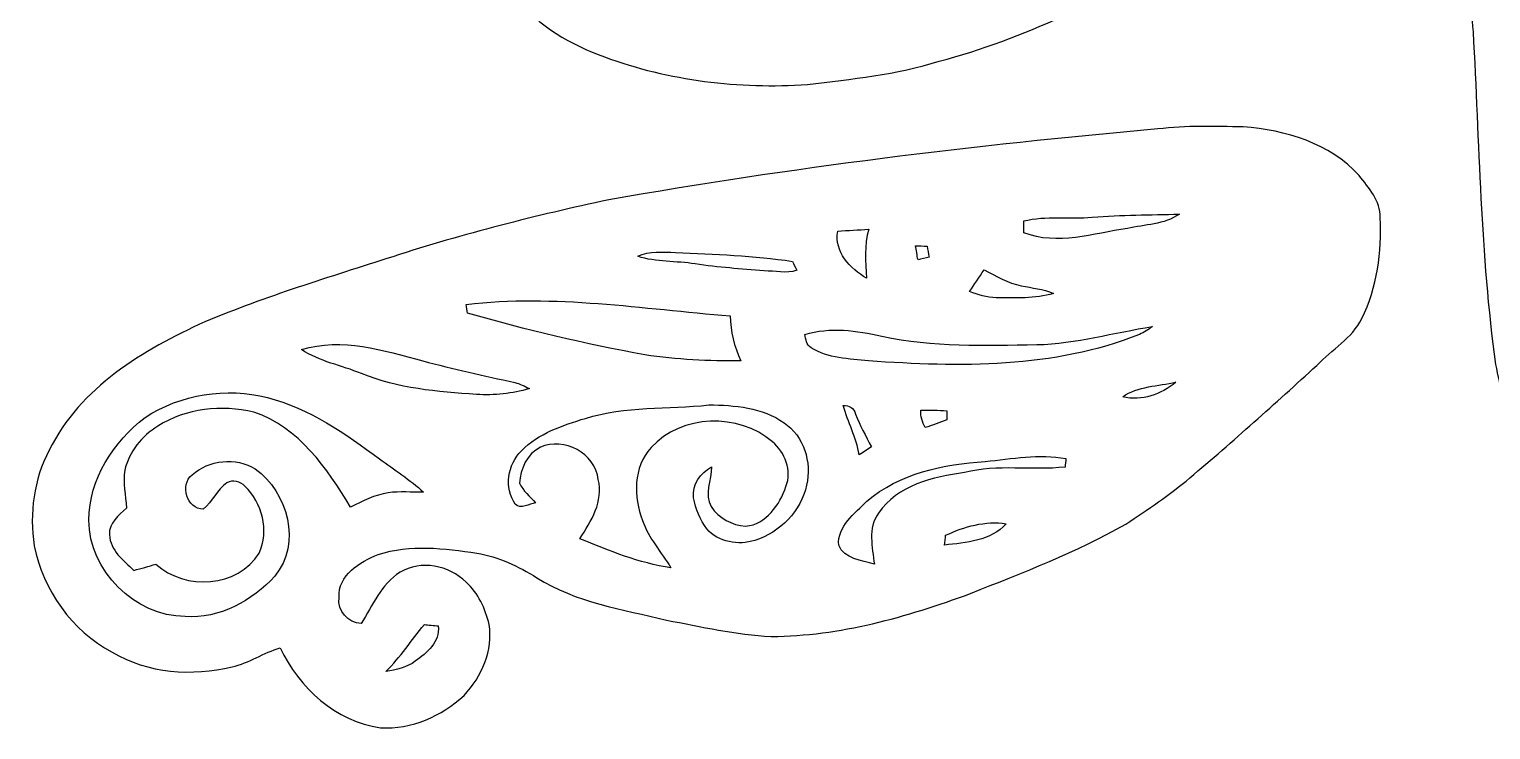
# Model space of a CAD drawing. Header units: centimetres. Extents: x -13.8 to 14, y -8.1 to 8.2.
# Drawn here: x -13.81 to 0.18, y -8.15 to -1.44 of the extents above; entities that cross this region are included whole.
import ezdxf

# ---------------------------------------------------------------- set-up
doc = ezdxf.new("R2010")
doc.units = ezdxf.units.CM
doc.header["$MEASUREMENT"] = 0
doc.layers.add('Camada 1', color=7, linetype='Continuous')

msp = doc.modelspace()

# ---------------------------------------------------------------- linework, layer by layer
at = {"layer": 'Camada 1', "color": 156}
for points, knots in [([(-2.73614, 7.65562), (-2.72133, 7.88423), (-2.55235, 8.09941), (-2.32657, 8.15093), (-2.32657, 8.15093), (-2.18122, 8.16856), (-2.01507, 8.15022), (-1.90394, 8.0458), (-1.90394, 8.0458), (-1.84502, 7.9957), (-1.78929, 7.93467), (-1.70885, 7.92162), (-1.70885, 7.92162), (-1.45062, 7.86024), (-1.22273, 7.7163), (-1.00999, 7.5632), (-1.00999, 7.5632), (-0.69673, 7.32788), (-0.40464, 7.05767), (-0.18274, 6.73276), (-0.18274, 6.73276), (0.09842, 6.32142), (0.31467, 5.86846), (0.49564, 5.4049), (0.49564, 5.4049), (0.54926, 5.27897), (0.5595, 5.12903), (0.6618, 5.02813), (0.6618, 5.02813), (0.72777, 5.18865), (0.76799, 5.35798), (0.83185, 5.51885), (0.83185, 5.51885), (0.96943, 5.82329), (1.09855, 6.13304), (1.27175, 6.41914), (1.27175, 6.41914), (1.391, 6.59377), (1.48978, 6.7832), (1.62806, 6.94443), (1.62806, 6.94443), (1.92617, 7.27216), (2.2606, 7.57307), (2.64865, 7.79039), (2.64865, 7.79039), (2.77636, 7.86518), (2.92169, 7.89515), (3.06, 7.94314), (3.06, 7.94314), (3.18593, 8.02251), (3.2893, 8.17104), (3.45546, 8.15763), (3.45546, 8.15763), (3.65478, 8.1795), (3.84632, 8.06802), (3.9497, 7.90187), (3.9497, 7.90187), (4.03577, 7.74135), (4.03577, 7.53426), (3.94935, 7.37376), (3.94935, 7.37376), (3.85339, 7.23299), (3.69464, 7.14092), (3.52777, 7.11234), (3.52777, 7.11234), (3.33869, 7.1127), (3.18099, 7.2337), (3.05576, 7.36353), (3.05576, 7.36353), (2.83104, 7.32579), (2.62643, 7.2143), (2.44264, 7.08377), (2.44264, 7.08377), (2.18086, 6.89645), (2.01471, 6.61387), (1.82068, 6.3641), (1.82068, 6.3641), (1.62524, 6.11399), (1.53599, 5.80495), (1.39664, 5.5245), (1.39664, 5.5245), (1.32257, 5.34282), (1.23437, 5.16361), (1.20438, 4.9678), (1.20438, 4.9678), (1.45591, 4.92865), (1.68485, 4.72334), (1.7085, 4.46334), (1.7085, 4.46334), (1.74166, 4.29753), (1.64994, 4.14406), (1.62277, 3.98426), (1.62277, 3.98426), (1.79069, 4.02449), (1.9371, 4.11973), (2.09373, 4.18782), (2.09373, 4.18782), (3.18028, 4.66653), (4.29331, 5.08282), (5.40666, 5.49416), (5.40666, 5.49416), (6.14539, 5.7492), (6.87809, 6.02473), (7.6334, 6.22864), (7.6334, 6.22864), (8.67092, 6.5105), (9.73313, 6.68901), (10.79465, 6.85305), (10.79465, 6.85305), (11.2268, 6.90209), (11.66566, 6.94901), (12.09957, 6.88798), (12.09957, 6.88798), (12.64214, 6.84106), (13.2027, 6.61), (13.52549, 6.15385), (13.52549, 6.15385), (13.73928, 5.86951), (13.82182, 5.49733), (13.77385, 5.14667), (13.77385, 5.14667), (13.72481, 4.71311), (13.46729, 4.31375), (13.10252, 4.07704), (13.10252, 4.07704), (12.93424, 3.95498), (12.7314, 3.8996), (12.53596, 3.83857), (12.53596, 3.83857), (12.38849, 3.7867), (12.23186, 3.83928), (12.08017, 3.82093), (12.08017, 3.82093), (12.08088, 3.63855), (12.09674, 3.44981), (12.02937, 3.27554), (12.02937, 3.27554), (11.92213, 2.99225), (11.72879, 2.71144), (11.43105, 2.60843), (11.43105, 2.60843), (11.14743, 2.49166), (10.80523, 2.51178), (10.54559, 2.67899), (10.54559, 2.67899), (10.24924, 2.8508), (10.09826, 3.2452), (10.23408, 3.56588), (10.23408, 3.56588), (10.32262, 3.80858), (10.61614, 3.98251), (10.86731, 3.88761), (10.86731, 3.88761), (11.04511, 3.84668), (11.1707, 3.69429), (11.34955, 3.65936), (11.34955, 3.65936), (11.3993, 3.77013), (11.4374, 3.91018), (11.35379, 4.01567), (11.35379, 4.01567), (11.25361, 4.13525), (11.08392, 4.16984), (10.9354, 4.17371), (10.9354, 4.17371), (10.71245, 4.14901), (10.50361, 4.05448), (10.31309, 3.94053), (10.31309, 3.94053), (10.1025, 3.80471), (9.88413, 3.66465), (9.73842, 3.45581), (9.73842, 3.45581), (9.66082, 3.35385), (9.59979, 3.24097), (9.52782, 3.13548), (9.52782, 3.13548), (9.33167, 2.84514), (9.05932, 2.62042), (8.81238, 2.37559), (8.81238, 2.37559), (9.03886, 2.35126), (9.26287, 2.39783), (9.48901, 2.40417), (9.48901, 2.40417), (10.02875, 2.46133), (10.57451, 2.40736), (11.10721, 2.31174), (11.10721, 2.31174), (11.67977, 2.17628), (12.26219, 1.92369), (12.62909, 1.44426), (12.62909, 1.44426), (13.02208, 0.93451), (13.00973, 0.16651), (12.61533, -0.33796), (12.61533, -0.33796), (12.32992, -0.69427), (11.82722, -0.87488), (11.38519, -0.74329), (11.38519, -0.74329), (11.10896, -0.67909), (10.87825, -0.50623), (10.67505, -0.31608), (10.67505, -0.31608), (10.62214, -0.47907), (10.6553, -0.65687), (10.59039, -0.81738), (10.59039, -0.81738), (10.4708, -1.18004), (10.16635, -1.44885), (9.82627, -1.60338), (9.82627, -1.60338), (9.17222, -1.90641), (8.43879, -1.99989), (7.72371, -1.9759), (7.72371, -1.9759), (7.15573, -1.92829), (6.59058, -1.82457), (6.04872, -1.64429), (6.04872, -1.64429), (5.32129, -1.41534), (4.64609, -1.05197), (3.99661, -0.65758), (3.99661, -0.65758), (3.07128, -0.09735), (2.21402, 0.56444), (1.35995, 1.22555), (1.35995, 1.22555), (1.2954, 1.0354), (1.33809, 0.83185), (1.32432, 0.63534), (1.32432, 0.63534), (1.30352, 0.27128), (1.34902, -0.09489), (1.30422, -0.45826), (1.30422, -0.45826), (1.28551, -0.68967), (1.30915, -0.92251), (1.28798, -1.15393), (1.28798, -1.15393), (1.25236, -1.41427), (1.28834, -1.67852), (1.24741, -1.93852), (1.24741, -1.93852), (1.24566, -2.45392), (1.19415, -2.96686), (1.17897, -3.48156), (1.17897, -3.48156), (1.15147, -3.7458), (1.14017, -4.01143), (1.10418, -4.2746), (1.10418, -4.2746), (1.06856, -4.60375), (1.03292, -4.94805), (0.8643, -5.2405), (0.8643, -5.2405), (0.77927, -5.39255), (0.55209, -5.40526), (0.44662, -5.26908), (0.44662, -5.26908), (0.31784, -5.08776), (0.27374, -4.86197), (0.2293, -4.64819), (0.2293, -4.64819), (0.08254, -3.59233), (0.07372, -2.52448), (0.0141, -1.46261), (0.0141, -1.46261), (-0.02046, -1.19627), (0.02151, -0.92638), (-0.01834, -0.66004), (-0.01834, -0.66004), (-0.04409, -0.03033), (0.00669, 0.60218), (-0.06314, 1.23013), (-0.06314, 1.23013), (-0.95215, 0.54539), (-1.84043, -0.14746), (-2.80987, -0.71754), (-2.80987, -0.71754), (-3.52602, -1.15076), (-4.28378, -1.53353), (-5.09763, -1.74378), (-5.09763, -1.74378), (-5.50474, -1.87749), (-5.93478, -1.91311), (-6.35776, -1.96778), (-6.35776, -1.96778), (-7.01392, -2.01188), (-7.68103, -1.93111), (-8.2998, -1.7039), (-8.2998, -1.7039), (-8.61907, -1.58574), (-8.93867, -1.41639), (-9.13835, -1.13064), (-9.13835, -1.13064), (-9.31474, -0.90204), (-9.36412, -0.60607), (-9.37824, -0.3249), (-9.37824, -0.3249), (-9.50066, -0.38347), (-9.57932, -0.49988), (-9.69433, -0.56868), (-9.69433, -0.56868), (-9.91799, -0.7066), (-10.17975, -0.79021), (-10.44328, -0.7888), (-10.44328, -0.7888), (-10.65706, -0.7553), (-10.88637, -0.7246), (-11.05993, -0.58349), (-11.05993, -0.58349), (-11.31992, -0.40852), (-11.49949, -0.13017), (-11.57569, 0.1718), (-11.57569, 0.1718), (-11.72245, 0.67062), (-11.57181, 1.24107), (-11.20175, 1.60584), (-11.20175, 1.60584), (-10.93047, 1.88701), (-10.57345, 2.06409), (-10.21397, 2.20486), (-10.21397, 2.20486), (-9.47526, 2.43628), (-8.68644, 2.46556), (-7.92091, 2.38407), (-7.92091, 2.38407), (-7.79215, 2.36466), (-7.66163, 2.36855), (-7.5318, 2.37243), (-7.5318, 2.37243), (-7.79568, 2.66347), (-8.12058, 2.90476), (-8.31638, 3.25296), (-8.31638, 3.25296), (-8.51358, 3.61631), (-8.86036, 3.86961), (-9.22443, 4.04847), (-9.22443, 4.04847), (-9.40752, 4.12855), (-9.61248, 4.21462), (-9.81427, 4.1522), (-9.81427, 4.1522), (-9.93986, 4.12009), (-10.09368, 4.05165), (-10.10884, 3.90489), (-10.10884, 3.90489), (-10.13248, 3.80683), (-10.08626, 3.71615), (-10.027, 3.64172), (-10.027, 3.64172), (-9.84037, 3.73839), (-9.67245, 3.89502), (-9.45409, 3.91159), (-9.45409, 3.91159), (-9.21526, 3.92077), (-9.00076, 3.7458), (-8.93056, 3.52212), (-8.93056, 3.52212), (-8.82015, 3.24767), (-8.94891, 2.9284), (-9.16552, 2.7453), (-9.16552, 2.7453), (-9.51794, 2.44934), (-10.07779, 2.47261), (-10.42034, 2.77388), (-10.42034, 2.77388), (-10.70751, 3.03283), (-10.82004, 3.43181), (-10.80946, 3.80929), (-10.80946, 3.80929), (-10.99925, 3.82693), (-11.19293, 3.82057), (-11.37743, 3.87526), (-11.37743, 3.87526), (-11.79477, 3.99486), (-12.16201, 4.29294), (-12.3504, 4.68595), (-12.3504, 4.68595), (-12.5042, 5.0119), (-12.55571, 5.39503), (-12.44176, 5.7418), (-12.44176, 5.7418), (-12.33804, 6.10588), (-12.06676, 6.39938), (-11.75138, 6.59694), (-11.75138, 6.59694), (-11.26455, 6.88552), (-10.68034, 6.92996), (-10.12719, 6.91091), (-10.12719, 6.91091), (-9.93562, 6.88162), (-9.74019, 6.89715), (-9.54933, 6.86011), (-9.54933, 6.86011), (-8.36824, 6.67385), (-7.18361, 6.48194), (-6.03532, 6.14079), (-6.03532, 6.14079), (-5.4222, 5.95029), (-4.814, 5.74392), (-4.20933, 5.52767), (-4.20933, 5.52767), (-3.33162, 5.20064), (-2.45039, 4.88068), (-1.58679, 4.51731), (-1.58679, 4.51731), (-1.22907, 4.37656), (-0.87488, 4.22556), (-0.52951, 4.05553), (-0.52951, 4.05553), (-0.46637, 4.02307), (-0.39828, 4.00085), (-0.32878, 3.98568), (-0.32878, 3.98568), (-0.37889, 4.16312), (-0.46637, 4.34622), (-0.40674, 4.53319), (-0.40674, 4.53319), (-0.35312, 4.77343), (-0.1337, 4.92794), (0.0956, 4.97981), (0.0956, 4.97981), (0.04375, 5.17842), (-0.04375, 5.36468), (-0.12417, 5.55271), (-0.12417, 5.55271), (-0.24799, 5.82436), (-0.34642, 6.11152), (-0.52528, 6.35423), (-0.52528, 6.35423), (-0.71895, 6.61492), (-0.9017, 6.89292), (-1.16557, 7.08976), (-1.16557, 7.08976), (-1.34654, 7.21571), (-1.54481, 7.32437), (-1.76354, 7.36635), (-1.76354, 7.36635), (-1.87466, 7.239), (-2.01541, 7.13775), (-2.18722, 7.11482), (-2.18722, 7.11482), (-2.47791, 7.10988), (-2.73755, 7.36389), (-2.73614, 7.65562)], [0, 0, 0, 0, 0.00884956, 0.00884956, 0.00884956, 0.00884956, 0.01769912, 0.01769912, 0.01769912, 0.01769912, 0.02654867, 0.02654867, 0.02654867, 0.02654867, 0.03539823, 0.03539823, 0.03539823, 0.03539823, 0.04424779, 0.04424779, 0.04424779, 0.04424779, 0.05309735, 0.05309735, 0.05309735, 0.05309735, 0.0619469, 0.0619469, 0.0619469, 0.0619469, 0.07079646, 0.07079646, 0.07079646, 0.07079646, 0.07964602, 0.07964602, 0.07964602, 0.07964602, 0.08849558, 0.08849558, 0.08849558, 0.08849558, 0.09734513, 0.09734513, 0.09734513, 0.09734513, 0.10619469, 0.10619469, 0.10619469, 0.10619469, 0.11504425, 0.11504425, 0.11504425, 0.11504425, 0.12389381, 0.12389381, 0.12389381, 0.12389381, 0.13274336, 0.13274336, 0.13274336, 0.13274336, 0.14159292, 0.14159292, 0.14159292, 0.14159292, 0.15044248, 0.15044248, 0.15044248, 0.15044248, 0.15929204, 0.15929204, 0.15929204, 0.15929204, 0.16814159, 0.16814159, 0.16814159, 0.16814159, 0.17699115, 0.17699115, 0.17699115, 0.17699115, 0.18584071, 0.18584071, 0.18584071, 0.18584071, 0.19469027, 0.19469027, 0.19469027, 0.19469027, 0.20353982, 0.20353982, 0.20353982, 0.20353982, 0.21238938, 0.21238938, 0.21238938, 0.21238938, 0.22123894, 0.22123894, 0.22123894, 0.22123894, 0.2300885, 0.2300885, 0.2300885, 0.2300885, 0.23893805, 0.23893805, 0.23893805, 0.23893805, 0.24778761, 0.24778761, 0.24778761, 0.24778761, 0.25663717, 0.25663717, 0.25663717, 0.25663717, 0.26548673, 0.26548673, 0.26548673, 0.26548673, 0.27433628, 0.27433628, 0.27433628, 0.27433628, 0.28318584, 0.28318584, 0.28318584, 0.28318584, 0.2920354, 0.2920354, 0.2920354, 0.2920354, 0.30088496, 0.30088496, 0.30088496, 0.30088496, 0.30973451, 0.30973451, 0.30973451, 0.30973451, 0.31858407, 0.31858407, 0.31858407, 0.31858407, 0.32743363, 0.32743363, 0.32743363, 0.32743363, 0.33628319, 0.33628319, 0.33628319, 0.33628319, 0.34513274, 0.34513274, 0.34513274, 0.34513274, 0.3539823, 0.3539823, 0.3539823, 0.3539823, 0.36283186, 0.36283186, 0.36283186, 0.36283186, 0.37168142, 0.37168142, 0.37168142, 0.37168142, 0.38053097, 0.38053097, 0.38053097, 0.38053097, 0.38938053, 0.38938053, 0.38938053, 0.38938053, 0.39823009, 0.39823009, 0.39823009, 0.39823009, 0.40707965, 0.40707965, 0.40707965, 0.40707965, 0.4159292, 0.4159292, 0.4159292, 0.4159292, 0.42477876, 0.42477876, 0.42477876, 0.42477876, 0.43362832, 0.43362832, 0.43362832, 0.43362832, 0.44247788, 0.44247788, 0.44247788, 0.44247788, 0.45132743, 0.45132743, 0.45132743, 0.45132743, 0.46017699, 0.46017699, 0.46017699, 0.46017699, 0.46902655, 0.46902655, 0.46902655, 0.46902655, 0.47787611, 0.47787611, 0.47787611, 0.47787611, 0.48672566, 0.48672566, 0.48672566, 0.48672566, 0.49557522, 0.49557522, 0.49557522, 0.49557522, 0.50442478, 0.50442478, 0.50442478, 0.50442478, 0.51327434, 0.51327434, 0.51327434, 0.51327434, 0.52212389, 0.52212389, 0.52212389, 0.52212389, 0.53097345, 0.53097345, 0.53097345, 0.53097345, 0.53982301, 0.53982301, 0.53982301, 0.53982301, 0.54867257, 0.54867257, 0.54867257, 0.54867257, 0.55752212, 0.55752212, 0.55752212, 0.55752212, 0.56637168, 0.56637168, 0.56637168, 0.56637168, 0.57522124, 0.57522124, 0.57522124, 0.57522124, 0.5840708, 0.5840708, 0.5840708, 0.5840708, 0.59292035, 0.59292035, 0.59292035, 0.59292035, 0.60176991, 0.60176991, 0.60176991, 0.60176991, 0.61061947, 0.61061947, 0.61061947, 0.61061947, 0.61946903, 0.61946903, 0.61946903, 0.61946903, 0.62831858, 0.62831858, 0.62831858, 0.62831858, 0.63716814, 0.63716814, 0.63716814, 0.63716814, 0.6460177, 0.6460177, 0.6460177, 0.6460177, 0.65486726, 0.65486726, 0.65486726, 0.65486726, 0.66371681, 0.66371681, 0.66371681, 0.66371681, 0.67256637, 0.67256637, 0.67256637, 0.67256637, 0.68141593, 0.68141593, 0.68141593, 0.68141593, 0.69026549, 0.69026549, 0.69026549, 0.69026549, 0.69911504, 0.69911504, 0.69911504, 0.69911504, 0.7079646, 0.7079646, 0.7079646, 0.7079646, 0.71681416, 0.71681416, 0.71681416, 0.71681416, 0.72566372, 0.72566372, 0.72566372, 0.72566372, 0.73451327, 0.73451327, 0.73451327, 0.73451327, 0.74336283, 0.74336283, 0.74336283, 0.74336283, 0.75221239, 0.75221239, 0.75221239, 0.75221239, 0.76106195, 0.76106195, 0.76106195, 0.76106195, 0.7699115, 0.7699115, 0.7699115, 0.7699115, 0.77876106, 0.77876106, 0.77876106, 0.77876106, 0.78761062, 0.78761062, 0.78761062, 0.78761062, 0.79646018, 0.79646018, 0.79646018, 0.79646018, 0.80530973, 0.80530973, 0.80530973, 0.80530973, 0.81415929, 0.81415929, 0.81415929, 0.81415929, 0.82300885, 0.82300885, 0.82300885, 0.82300885, 0.83185841, 0.83185841, 0.83185841, 0.83185841, 0.84070796, 0.84070796, 0.84070796, 0.84070796, 0.84955752, 0.84955752, 0.84955752, 0.84955752, 0.85840708, 0.85840708, 0.85840708, 0.85840708, 0.86725664, 0.86725664, 0.86725664, 0.86725664, 0.87610619, 0.87610619, 0.87610619, 0.87610619, 0.88495575, 0.88495575, 0.88495575, 0.88495575, 0.89380531, 0.89380531, 0.89380531, 0.89380531, 0.90265487, 0.90265487, 0.90265487, 0.90265487, 0.91150442, 0.91150442, 0.91150442, 0.91150442, 0.92035398, 0.92035398, 0.92035398, 0.92035398, 0.92920354, 0.92920354, 0.92920354, 0.92920354, 0.9380531, 0.9380531, 0.9380531, 0.9380531, 0.94690265, 0.94690265, 0.94690265, 0.94690265, 0.95575221, 0.95575221, 0.95575221, 0.95575221, 0.96460177, 0.96460177, 0.96460177, 0.96460177, 0.97345133, 0.97345133, 0.97345133, 0.97345133, 0.98230088, 0.98230088, 0.98230088, 0.98230088, 1, 1, 1, 1]), ([(-3.00319, -2.3936), (-2.73227, -2.35725), (-2.45816, -2.37277), (-2.18546, -2.37208), (-2.18546, -2.37208), (-1.78223, -2.407), (-1.35466, -2.52764), (-1.07667, -2.8402), (-1.07667, -2.8402), (-0.98354, -2.95733), (-0.87383, -3.08327), (-0.87417, -3.24238), (-0.87417, -3.24238), (-0.8576, -3.57152), (-0.90557, -3.91018), (-1.04951, -4.20933), (-1.04951, -4.20933), (-1.14652, -4.39914), (-1.33809, -4.50708), (-1.48132, -4.65701), (-1.48132, -4.65701), (-1.88066, -5.0225), (-2.28389, -5.38444), (-2.69699, -5.73439), (-2.69699, -5.73439), (-2.89031, -5.89704), (-3.09986, -6.03849), (-3.31045, -6.17714), (-3.31045, -6.17714), (-3.78283, -6.44771), (-4.29331, -6.64033), (-4.79777, -6.84142), (-4.79777, -6.84142), (-5.40878, -7.0672), (-6.04767, -7.24992), (-6.70382, -7.25311), (-6.70382, -7.25311), (-7.04285, -7.23759), (-7.37481, -7.15997), (-7.70714, -7.09648), (-7.70714, -7.09648), (-8.1287, -6.99169), (-8.57497, -6.9282), (-8.94855, -6.69113), (-8.94855, -6.69113), (-9.12424, -6.58001), (-9.31509, -6.49076), (-9.52146, -6.45583), (-9.52146, -6.45583), (-9.83297, -6.40749), (-10.1607, -6.36975), (-10.46691, -6.46782), (-10.46691, -6.46782), (-10.64083, -6.53767), (-10.85355, -6.66503), (-10.84121, -6.88021), (-10.84121, -6.88021), (-10.85814, -7.00758), (-10.75724, -7.12505), (-10.62919, -7.12786), (-10.62919, -7.12786), (-10.51983, -6.95571), (-10.43798, -6.75075), (-10.25771, -6.63821), (-10.25771, -6.63821), (-10.0584, -6.51651), (-9.78746, -6.57331), (-9.62589, -6.73276), (-9.62589, -6.73276), (-9.50806, -6.83753), (-9.44279, -6.98712), (-9.40435, -7.13705), (-9.40435, -7.13705), (-9.36554, -7.38645), (-9.4749, -7.63798), (-9.64529, -7.81685), (-9.64529, -7.81685), (-9.85766, -8.01687), (-10.14906, -8.1467), (-10.44398, -8.12658), (-10.44398, -8.12658), (-10.87613, -8.06944), (-11.22397, -7.74488), (-11.4053, -7.36141), (-11.4053, -7.36141), (-11.56441, -7.40903), (-11.7034, -7.50746), (-11.86603, -7.54486), (-11.86603, -7.54486), (-12.24808, -7.63588), (-12.67142, -7.60694), (-13.01432, -7.40409), (-13.01432, -7.40409), (-13.39956, -7.19912), (-13.67437, -6.80966), (-13.75939, -6.38422), (-13.75939, -6.38422), (-13.80736, -6.07342), (-13.76432, -5.74886), (-13.61581, -5.46981), (-13.61581, -5.46981), (-13.32194, -4.86762), (-12.71587, -4.50778), (-12.12708, -4.2418), (-12.12708, -4.2418), (-11.54182, -3.99415), (-10.93152, -3.81246), (-10.32756, -3.61631), (-10.32756, -3.61631), (-9.64882, -3.39548), (-8.95562, -3.22226), (-8.25817, -3.07092), (-8.25817, -3.07092), (-6.51791, -2.76684), (-4.7632, -2.54776), (-3.00319, -2.3936)], [0, 0, 0, 0, 0.03333333, 0.03333333, 0.03333333, 0.03333333, 0.06666667, 0.06666667, 0.06666667, 0.06666667, 0.1, 0.1, 0.1, 0.1, 0.13333333, 0.13333333, 0.13333333, 0.13333333, 0.16666667, 0.16666667, 0.16666667, 0.16666667, 0.2, 0.2, 0.2, 0.2, 0.23333333, 0.23333333, 0.23333333, 0.23333333, 0.26666667, 0.26666667, 0.26666667, 0.26666667, 0.3, 0.3, 0.3, 0.3, 0.33333333, 0.33333333, 0.33333333, 0.33333333, 0.36666667, 0.36666667, 0.36666667, 0.36666667, 0.4, 0.4, 0.4, 0.4, 0.43333333, 0.43333333, 0.43333333, 0.43333333, 0.46666667, 0.46666667, 0.46666667, 0.46666667, 0.5, 0.5, 0.5, 0.5, 0.53333333, 0.53333333, 0.53333333, 0.53333333, 0.56666667, 0.56666667, 0.56666667, 0.56666667, 0.6, 0.6, 0.6, 0.6, 0.63333333, 0.63333333, 0.63333333, 0.63333333, 0.66666667, 0.66666667, 0.66666667, 0.66666667, 0.7, 0.7, 0.7, 0.7, 0.73333333, 0.73333333, 0.73333333, 0.73333333, 0.76666667, 0.76666667, 0.76666667, 0.76666667, 0.8, 0.8, 0.8, 0.8, 0.83333333, 0.83333333, 0.83333333, 0.83333333, 0.86666667, 0.86666667, 0.86666667, 0.86666667, 0.9, 0.9, 0.9, 0.9, 0.93333333, 0.93333333, 0.93333333, 0.93333333, 1, 1, 1, 1]), ([(-3.63149, -3.23885), (-3.63149, -3.23885), (-3.63149, -3.23885), (-3.63149, -3.23885), (-3.63149, -3.23885), (-3.84986, -3.25895), (-4.07246, -3.22085), (-4.2873, -3.27447), (-4.2873, -3.27447), (-4.2873, -3.3027), (-4.28695, -3.35915), (-4.28695, -3.38737), (-4.28695, -3.38737), (-3.9638, -3.51296), (-3.62091, -3.39407), (-3.2953, -3.34503), (-3.2953, -3.34503), (-3.12807, -3.30834), (-2.94145, -3.31082), (-2.79717, -3.20781), (-2.79717, -3.20781), (-3.07516, -3.21839), (-3.35385, -3.21486), (-3.63149, -3.23885)], [0, 0, 0, 0, 0.14285714, 0.14285714, 0.14285714, 0.14285714, 0.28571429, 0.28571429, 0.28571429, 0.28571429, 0.42857143, 0.42857143, 0.42857143, 0.42857143, 0.57142857, 0.57142857, 0.57142857, 0.57142857, 0.71428571, 0.71428571, 0.71428571, 0.71428571, 1, 1, 1, 1]), ([(-6.06812, -3.37219), (-6.06812, -3.37219), (-6.06812, -3.37219), (-6.06812, -3.37219), (-6.06812, -3.37219), (-6.1041, -3.57011), (-5.94713, -3.72957), (-5.7912, -3.8234), (-5.7912, -3.8234), (-5.8046, -3.66642), (-5.81518, -3.50731), (-5.77003, -3.35421), (-5.77003, -3.35421), (-5.86951, -3.35879), (-5.969, -3.36444), (-6.06812, -3.37219)], [0, 0, 0, 0, 0.2, 0.2, 0.2, 0.2, 0.4, 0.4, 0.4, 0.4, 0.6, 0.6, 0.6, 0.6, 1, 1, 1, 1]), ([(-7.98195, -3.61244), (-7.98195, -3.61244), (-7.98195, -3.61244), (-7.98195, -3.61244), (-7.98195, -3.61244), (-7.80486, -3.67171), (-7.61505, -3.6569), (-7.43232, -3.68547), (-7.43232, -3.68547), (-7.21325, -3.72109), (-6.99169, -3.73167), (-6.77121, -3.75284), (-6.77121, -3.75284), (-6.6682, -3.75108), (-6.5599, -3.78249), (-6.46041, -3.74614), (-6.46041, -3.74614), (-6.4703, -3.72497), (-6.49076, -3.68229), (-6.50098, -3.66112), (-6.50098, -3.66112), (-6.87139, -3.60469), (-7.24675, -3.59339), (-7.6207, -3.5754), (-7.6207, -3.5754), (-7.74135, -3.57399), (-7.8694, -3.55811), (-7.98195, -3.61244)], [0, 0, 0, 0, 0.125, 0.125, 0.125, 0.125, 0.25, 0.25, 0.25, 0.25, 0.375, 0.375, 0.375, 0.375, 0.5, 0.5, 0.5, 0.5, 0.625, 0.625, 0.625, 0.625, 0.75, 0.75, 0.75, 0.75, 1, 1, 1, 1]), ([(-5.32341, -3.51119), (-5.32341, -3.51119), (-5.32341, -3.51119), (-5.32341, -3.51119), (-5.32341, -3.51119), (-5.316, -3.55599), (-5.30825, -3.60079), (-5.29943, -3.64596), (-5.29943, -3.64596), (-5.27297, -3.6396), (-5.2204, -3.62691), (-5.19394, -3.62055), (-5.19394, -3.62055), (-5.2003, -3.58527), (-5.20629, -3.55035), (-5.21263, -3.51579), (-5.21263, -3.51579), (-5.24968, -3.51401), (-5.28672, -3.5126), (-5.32341, -3.51119)], [0, 0, 0, 0, 0.16666667, 0.16666667, 0.16666667, 0.16666667, 0.33333333, 0.33333333, 0.33333333, 0.33333333, 0.5, 0.5, 0.5, 0.5, 0.66666667, 0.66666667, 0.66666667, 0.66666667, 1, 1, 1, 1]), ([(-4.80554, -3.95005), (-4.80554, -3.95005), (-4.80554, -3.95005), (-4.80554, -3.95005), (-4.80554, -3.95005), (-4.72369, -3.98039), (-4.63973, -4.01002), (-4.55117, -4.00967), (-4.55117, -4.00967), (-4.36808, -4.01109), (-4.18041, -4.02271), (-4.00297, -3.96804), (-4.00297, -3.96804), (-4.10033, -3.92394), (-4.20792, -3.91759), (-4.31058, -3.89466), (-4.31058, -3.89466), (-4.439, -3.86927), (-4.55224, -3.80152), (-4.66724, -3.74368), (-4.66724, -3.74368), (-4.71346, -3.81212), (-4.75967, -3.8809), (-4.80554, -3.95005)], [0, 0, 0, 0, 0.14285714, 0.14285714, 0.14285714, 0.14285714, 0.28571429, 0.28571429, 0.28571429, 0.28571429, 0.42857143, 0.42857143, 0.42857143, 0.42857143, 0.57142857, 0.57142857, 0.57142857, 0.57142857, 0.71428571, 0.71428571, 0.71428571, 0.71428571, 1, 1, 1, 1]), ([(-9.62483, -4.07282), (-9.62483, -4.07282), (-9.62483, -4.07282), (-9.62483, -4.07282), (-9.62483, -4.07282), (-9.62201, -4.09397), (-9.61566, -4.13631), (-9.61284, -4.15712), (-9.61284, -4.15712), (-9.05333, -4.31799), (-8.48606, -4.45135), (-7.91316, -4.55648), (-7.91316, -4.55648), (-7.61012, -4.60162), (-7.3032, -4.61751), (-6.99664, -4.61291), (-6.99664, -4.61291), (-7.05872, -4.4771), (-7.09365, -4.33139), (-7.09789, -4.18253), (-7.09789, -4.18253), (-7.93785, -4.11656), (-8.78134, -3.97333), (-9.62483, -4.07282)], [0, 0, 0, 0, 0.14285714, 0.14285714, 0.14285714, 0.14285714, 0.28571429, 0.28571429, 0.28571429, 0.28571429, 0.42857143, 0.42857143, 0.42857143, 0.42857143, 0.57142857, 0.57142857, 0.57142857, 0.57142857, 0.71428571, 0.71428571, 0.71428571, 0.71428571, 1, 1, 1, 1]), ([(-4.16312, -4.45876), (-4.16312, -4.45876), (-4.16312, -4.45876), (-4.16312, -4.45876), (-4.16312, -4.45876), (-4.65737, -4.46617), (-5.15832, -4.48486), (-5.64444, -4.37656), (-5.64444, -4.37656), (-5.88573, -4.32435), (-6.14186, -4.28695), (-6.38315, -4.36104), (-6.38315, -4.36104), (-6.3701, -4.40584), (-6.3708, -4.46298), (-6.32319, -4.48839), (-6.32319, -4.48839), (-6.1602, -4.59176), (-5.95877, -4.59246), (-5.77249, -4.61432), (-5.77249, -4.61432), (-4.90536, -4.67465), (-4.00049, -4.69159), (-3.18028, -4.36033), (-3.18028, -4.36033), (-3.13513, -4.34057), (-3.09421, -4.31305), (-3.05435, -4.28483), (-3.05435, -4.28483), (-3.42335, -4.3434), (-3.7867, -4.44853), (-4.16312, -4.45876)], [0, 0, 0, 0, 0.11111111, 0.11111111, 0.11111111, 0.11111111, 0.22222222, 0.22222222, 0.22222222, 0.22222222, 0.33333333, 0.33333333, 0.33333333, 0.33333333, 0.44444444, 0.44444444, 0.44444444, 0.44444444, 0.55555556, 0.55555556, 0.55555556, 0.55555556, 0.66666667, 0.66666667, 0.66666667, 0.66666667, 0.77777778, 0.77777778, 0.77777778, 0.77777778, 1, 1, 1, 1]), ([(-11.20034, -4.50497), (-11.20034, -4.50497), (-11.20034, -4.50497), (-11.20034, -4.50497), (-11.20034, -4.50497), (-11.02959, -4.6235), (-10.81581, -4.65525), (-10.62672, -4.73638), (-10.62672, -4.73638), (-10.27747, -4.87749), (-9.8993, -4.91067), (-9.52712, -4.93606), (-9.52712, -4.93606), (-9.35601, -4.94595), (-9.18386, -4.92724), (-9.01946, -4.87997), (-9.01946, -4.87997), (-9.06426, -4.85668), (-9.10942, -4.83376), (-9.15846, -4.82106), (-9.15846, -4.82106), (-9.45373, -4.75755), (-9.74831, -4.69123), (-10.04041, -4.61432), (-10.04041, -4.61432), (-10.41576, -4.51484), (-10.81334, -4.38679), (-11.20034, -4.50497)], [0, 0, 0, 0, 0.125, 0.125, 0.125, 0.125, 0.25, 0.25, 0.25, 0.25, 0.375, 0.375, 0.375, 0.375, 0.5, 0.5, 0.5, 0.5, 0.625, 0.625, 0.625, 0.625, 0.75, 0.75, 0.75, 0.75, 1, 1, 1, 1]), ([(-12.69787, -5.15513), (-12.69787, -5.15513), (-12.69787, -5.15513), (-12.69787, -5.15513), (-12.69787, -5.15513), (-13.00091, -5.38762), (-13.23445, -5.7471), (-13.23692, -6.13798), (-13.23692, -6.13798), (-13.23586, -6.62374), (-12.79701, -7.05767), (-12.3137, -7.06296), (-12.3137, -7.06296), (-11.98703, -7.08554), (-11.6727, -6.91161), (-11.45786, -6.67561), (-11.45786, -6.67561), (-11.19611, -6.36481), (-11.33228, -5.87021), (-11.64413, -5.64797), (-11.64413, -5.64797), (-11.82687, -5.53437), (-12.08969, -5.56012), (-12.24808, -5.70688), (-12.24808, -5.70688), (-12.37014, -5.7972), (-12.29783, -6.03637), (-12.14084, -6.03496), (-12.14084, -6.03496), (-12.05335, -5.96229), (-12.01102, -5.84624), (-11.91471, -5.78272), (-11.91471, -5.78272), (-11.85862, -5.74886), (-11.78666, -5.77037), (-11.74291, -5.81377), (-11.74291, -5.81377), (-11.57534, -5.97288), (-11.50972, -6.24134), (-11.60533, -6.45442), (-11.60533, -6.45442), (-11.81029, -6.78638), (-12.31618, -6.81672), (-12.59416, -6.5599), (-12.59416, -6.5599), (-12.66436, -6.58106), (-12.73457, -6.60223), (-12.80583, -6.62023), (-12.80583, -6.62023), (-12.90496, -6.52604), (-13.03443, -6.42796), (-13.03867, -6.27909), (-13.03867, -6.27909), (-13.04889, -6.1662), (-12.94765, -6.09389), (-12.87674, -6.02333), (-12.87674, -6.02333), (-12.8845, -5.90267), (-12.91237, -5.78131), (-12.89296, -5.66067), (-12.89296, -5.66067), (-12.85134, -5.48428), (-12.72928, -5.33293), (-12.57546, -5.2398), (-12.57546, -5.2398), (-12.307, -5.06552), (-11.96445, -5.03414), (-11.65754, -5.10504), (-11.65754, -5.10504), (-11.22715, -5.24827), (-10.95516, -5.64409), (-10.73185, -6.01486), (-10.73185, -6.01486), (-10.61649, -5.95806), (-10.49972, -5.89633), (-10.37096, -5.87691), (-10.37096, -5.87691), (-10.25877, -5.86281), (-10.14553, -5.8734), (-10.03299, -5.87199), (-10.03299, -5.87199), (-10.16212, -5.75098), (-10.31381, -5.6582), (-10.45422, -5.55166), (-10.45422, -5.55166), (-10.78229, -5.31071), (-11.1252, -5.06623), (-11.5263, -4.96639), (-11.5263, -4.96639), (-11.92, -4.86445), (-12.3571, -4.93253), (-12.69787, -5.15513)], [0, 0, 0, 0, 0.04166667, 0.04166667, 0.04166667, 0.04166667, 0.08333333, 0.08333333, 0.08333333, 0.08333333, 0.125, 0.125, 0.125, 0.125, 0.16666667, 0.16666667, 0.16666667, 0.16666667, 0.20833333, 0.20833333, 0.20833333, 0.20833333, 0.25, 0.25, 0.25, 0.25, 0.29166667, 0.29166667, 0.29166667, 0.29166667, 0.33333333, 0.33333333, 0.33333333, 0.33333333, 0.375, 0.375, 0.375, 0.375, 0.41666667, 0.41666667, 0.41666667, 0.41666667, 0.45833333, 0.45833333, 0.45833333, 0.45833333, 0.5, 0.5, 0.5, 0.5, 0.54166667, 0.54166667, 0.54166667, 0.54166667, 0.58333333, 0.58333333, 0.58333333, 0.58333333, 0.625, 0.625, 0.625, 0.625, 0.66666667, 0.66666667, 0.66666667, 0.66666667, 0.70833333, 0.70833333, 0.70833333, 0.70833333, 0.75, 0.75, 0.75, 0.75, 0.79166667, 0.79166667, 0.79166667, 0.79166667, 0.83333333, 0.83333333, 0.83333333, 0.83333333, 0.875, 0.875, 0.875, 0.875, 0.91666667, 0.91666667, 0.91666667, 0.91666667, 1, 1, 1, 1]), ([(-3.3401, -4.95899), (-3.3401, -4.95899), (-3.3401, -4.95899), (-3.3401, -4.95899), (-3.3401, -4.95899), (-3.15595, -5.00238), (-2.9732, -4.93606), (-2.83104, -4.81894), (-2.83104, -4.81894), (-3.00177, -4.85598), (-3.19298, -4.85493), (-3.3401, -4.95899)], [0, 0, 0, 0, 0.25, 0.25, 0.25, 0.25, 0.5, 0.5, 0.5, 0.5, 1, 1, 1, 1]), ([(-8.48254, -5.16466), (-8.48254, -5.16466), (-8.48254, -5.16466), (-8.48254, -5.16466), (-8.48254, -5.16466), (-8.70161, -5.22993), (-8.93091, -5.30859), (-9.09602, -5.47475), (-9.09602, -5.47475), (-9.22761, -5.60528), (-9.2643, -5.83177), (-9.15423, -5.98664), (-9.15423, -5.98664), (-9.09919, -6.03919), (-9.02229, -5.98311), (-8.9609, -5.97358), (-8.9609, -5.97358), (-9.01417, -5.91185), (-9.08014, -5.85893), (-9.11437, -5.78379), (-9.11437, -5.78379), (-9.10555, -5.64902), (-9.04098, -5.50298), (-8.91469, -5.44054), (-8.91469, -5.44054), (-8.68715, -5.34175), (-8.38941, -5.49804), (-8.36048, -5.74993), (-8.36048, -5.74993), (-8.30862, -5.96018), (-8.4275, -6.14961), (-8.53757, -6.31718), (-8.53757, -6.31718), (-8.255, -6.43149), (-7.96854, -6.55143), (-7.66444, -6.59553), (-7.66444, -6.59553), (-7.75723, -6.44596), (-7.87788, -6.31119), (-7.93608, -6.14221), (-7.93608, -6.14221), (-8.02498, -5.91784), (-8.02498, -5.63209), (-7.85529, -5.44476), (-7.85529, -5.44476), (-7.5632, -5.12409), (-7.01815, -5.11069), (-6.69325, -5.38868), (-6.69325, -5.38868), (-6.5726, -5.49168), (-6.50346, -5.66278), (-6.56342, -5.8173), (-6.56342, -5.8173), (-6.62374, -5.99086), (-6.7504, -6.17819), (-6.94937, -6.1976), (-6.94937, -6.1976), (-7.07955, -6.18912), (-7.20619, -6.11857), (-7.27886, -6.00957), (-7.27886, -6.00957), (-7.35329, -5.89209), (-7.27145, -5.75627), (-7.27638, -5.62997), (-7.27638, -5.62997), (-7.38399, -5.68571), (-7.46125, -5.80002), (-7.44784, -5.9242), (-7.44784, -5.9242), (-7.42984, -6.03215), (-7.3854, -6.1355), (-7.32084, -6.2237), (-7.32084, -6.2237), (-7.21006, -6.35246), (-7.01886, -6.38174), (-6.86152, -6.33411), (-6.86152, -6.33411), (-6.62199, -6.25651), (-6.41738, -6.05437), (-6.36658, -5.80354), (-6.36658, -5.80354), (-6.31577, -5.58623), (-6.39127, -5.3333), (-6.58142, -5.20629), (-6.58142, -5.20629), (-6.78921, -5.0613), (-7.0559, -5.0366), (-7.30179, -5.03624), (-7.30179, -5.03624), (-7.69549, -5.07753), (-8.10013, -5.04542), (-8.48254, -5.16466)], [0, 0, 0, 0, 0.04166667, 0.04166667, 0.04166667, 0.04166667, 0.08333333, 0.08333333, 0.08333333, 0.08333333, 0.125, 0.125, 0.125, 0.125, 0.16666667, 0.16666667, 0.16666667, 0.16666667, 0.20833333, 0.20833333, 0.20833333, 0.20833333, 0.25, 0.25, 0.25, 0.25, 0.29166667, 0.29166667, 0.29166667, 0.29166667, 0.33333333, 0.33333333, 0.33333333, 0.33333333, 0.375, 0.375, 0.375, 0.375, 0.41666667, 0.41666667, 0.41666667, 0.41666667, 0.45833333, 0.45833333, 0.45833333, 0.45833333, 0.5, 0.5, 0.5, 0.5, 0.54166667, 0.54166667, 0.54166667, 0.54166667, 0.58333333, 0.58333333, 0.58333333, 0.58333333, 0.625, 0.625, 0.625, 0.625, 0.66666667, 0.66666667, 0.66666667, 0.66666667, 0.70833333, 0.70833333, 0.70833333, 0.70833333, 0.75, 0.75, 0.75, 0.75, 0.79166667, 0.79166667, 0.79166667, 0.79166667, 0.83333333, 0.83333333, 0.83333333, 0.83333333, 0.875, 0.875, 0.875, 0.875, 0.91666667, 0.91666667, 0.91666667, 0.91666667, 1, 1, 1, 1]), ([(-6.01591, -5.04119), (-6.01591, -5.04119), (-6.01591, -5.04119), (-6.01591, -5.04119), (-6.01591, -5.04119), (-5.96935, -5.19994), (-5.8928, -5.34916), (-5.86105, -5.51285), (-5.86105, -5.51285), (-5.82224, -5.48745), (-5.78414, -5.46169), (-5.74569, -5.43594), (-5.74569, -5.43594), (-5.80073, -5.33364), (-5.85505, -5.23098), (-5.89738, -5.12304), (-5.89738, -5.12304), (-5.90868, -5.06377), (-5.96053, -5.04048), (-6.01591, -5.04119)], [0, 0, 0, 0, 0.16666667, 0.16666667, 0.16666667, 0.16666667, 0.33333333, 0.33333333, 0.33333333, 0.33333333, 0.5, 0.5, 0.5, 0.5, 0.66666667, 0.66666667, 0.66666667, 0.66666667, 1, 1, 1, 1]), ([(-5.2712, -5.08669), (-5.2712, -5.08669), (-5.2712, -5.08669), (-5.2712, -5.08669), (-5.2712, -5.08669), (-5.2779, -5.14561), (-5.25533, -5.19994), (-5.23134, -5.25285), (-5.23134, -5.25285), (-5.16113, -5.23027), (-5.09128, -5.20629), (-5.0225, -5.17983), (-5.0225, -5.17983), (-5.02284, -5.15796), (-5.02284, -5.11386), (-5.0232, -5.09198), (-5.0232, -5.09198), (-5.10575, -5.08706), (-5.18865, -5.08494), (-5.2712, -5.08669)], [0, 0, 0, 0, 0.16666667, 0.16666667, 0.16666667, 0.16666667, 0.33333333, 0.33333333, 0.33333333, 0.33333333, 0.5, 0.5, 0.5, 0.5, 0.66666667, 0.66666667, 0.66666667, 0.66666667, 1, 1, 1, 1]), ([(-4.65666, -5.57812), (-4.65666, -5.57812), (-4.65666, -5.57812), (-4.65666, -5.57812), (-4.65666, -5.57812), (-5.05495, -5.6028), (-5.47828, -5.68959), (-5.78767, -5.95911), (-5.78767, -5.95911), (-5.90479, -6.07306), (-6.07236, -6.19794), (-6.05861, -6.37962), (-6.05861, -6.37962), (-6.00499, -6.51087), (-5.83671, -6.52568), (-5.71675, -6.56201), (-5.71675, -6.56201), (-5.73617, -6.39974), (-5.78272, -6.21558), (-5.67689, -6.07201), (-5.67689, -6.07201), (-5.49627, -5.80319), (-5.15443, -5.72628), (-4.85386, -5.68289), (-4.85386, -5.68289), (-4.53777, -5.60317), (-4.21111, -5.66525), (-3.89078, -5.63138), (-3.89078, -5.63138), (-3.88902, -5.61092), (-3.88549, -5.57001), (-3.88372, -5.54955), (-3.88372, -5.54955), (-4.14126, -5.50474), (-4.40055, -5.54918), (-4.65666, -5.57812)], [0, 0, 0, 0, 0.1, 0.1, 0.1, 0.1, 0.2, 0.2, 0.2, 0.2, 0.3, 0.3, 0.3, 0.3, 0.4, 0.4, 0.4, 0.4, 0.5, 0.5, 0.5, 0.5, 0.6, 0.6, 0.6, 0.6, 0.7, 0.7, 0.7, 0.7, 0.8, 0.8, 0.8, 0.8, 1, 1, 1, 1]), ([(-5.03485, -6.28438), (-5.03485, -6.28438), (-5.03485, -6.28438), (-5.03485, -6.28438), (-5.03485, -6.28438), (-5.03765, -6.30802), (-5.04331, -6.35458), (-5.04613, -6.37821), (-5.04613, -6.37821), (-4.84152, -6.35565), (-4.59987, -6.33801), (-4.45523, -6.17395), (-4.45523, -6.17395), (-4.65454, -6.14398), (-4.85563, -6.19901), (-5.03485, -6.28438)], [0, 0, 0, 0, 0.2, 0.2, 0.2, 0.2, 0.4, 0.4, 0.4, 0.4, 0.6, 0.6, 0.6, 0.6, 1, 1, 1, 1]), ([(-10.39354, -7.58825), (-10.39354, -7.58825), (-10.39354, -7.58825), (-10.39354, -7.58825), (-10.39354, -7.58825), (-10.2937, -7.57555), (-10.19386, -7.54979), (-10.11132, -7.49053), (-10.11132, -7.49053), (-10.00125, -7.41009), (-9.87107, -7.30603), (-9.89329, -7.15222), (-9.89329, -7.15222), (-9.92611, -7.14903), (-9.99207, -7.14233), (-10.02488, -7.1388), (-10.02488, -7.1388), (-10.14976, -7.28698), (-10.25348, -7.45243), (-10.39354, -7.58825)], [0, 0, 0, 0, 0.16666667, 0.16666667, 0.16666667, 0.16666667, 0.33333333, 0.33333333, 0.33333333, 0.33333333, 0.5, 0.5, 0.5, 0.5, 0.66666667, 0.66666667, 0.66666667, 0.66666667, 1, 1, 1, 1])]:
    msp.add_open_spline(points, degree=3, knots=knots, dxfattribs=at)

doc.saveas('drawing.dxf')
